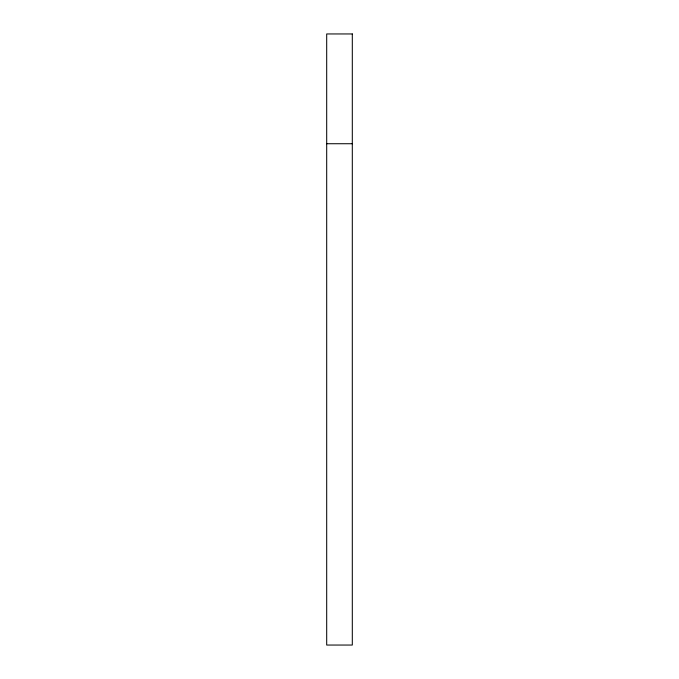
<?xml version="1.0" encoding="UTF-8"?>
<svg xmlns="http://www.w3.org/2000/svg" width="679" height="679" viewBox="0 0 679 679"><rect width="100%" height="100%" fill="white"/><g stroke="black" fill="none" stroke-linecap="round" stroke-linejoin="round"><path stroke-width="1.02" d="M326.692 143.727L352.308 143.727M352.308 33.95L326.692 33.95L326.692 645.05L352.308 645.05L352.308 33.95"/></g></svg>
